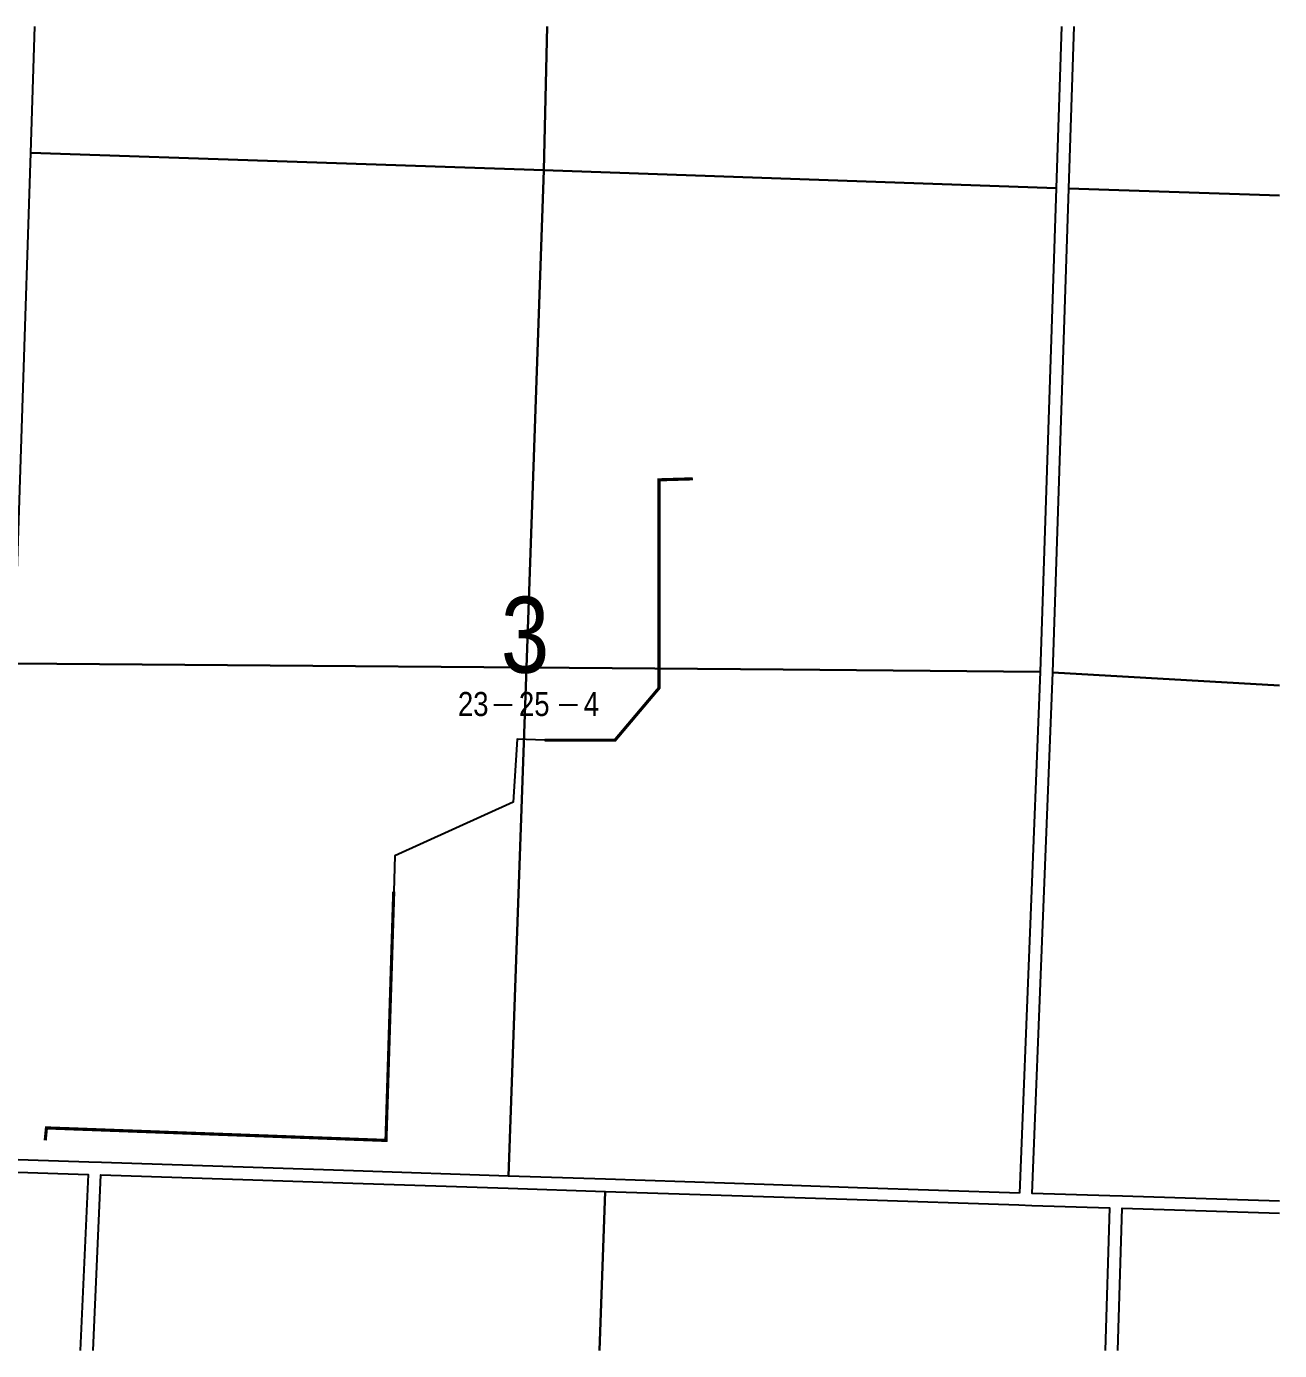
# Model space of a CAD drawing. Extents: x 403018 to 417191, y 6033193 to 6042673.
# Drawn here: x 412871 to 414851, y 6033477 to 6035570 of the extents above; entities that cross this region are included whole.
import ezdxf
from ezdxf.enums import TextEntityAlignment as Align

# ---------------------------------------------------------------- set-up
doc = ezdxf.new("R2010")
doc.units = 0
doc.header["$LTSCALE"] = 5
for name, color, linetype in [('DRILL-T', 8, 'Continuous'), ('P-PROPOSED', 10, 'Continuous'), ('ROUTE-MAP-ROUTE', 90, 'Continuous'), ('T-WATER', 160, 'Continuous')]:
    doc.layers.add(name, color=color, linetype=linetype)
doc.styles.add('80L', font='ARIALN.TTF', dxfattribs={"height": 10})
doc.styles.add('SIMPLEX', font='ARIALN.TTF')

msp = doc.modelspace()

# ---------------------------------------------------------------- linework, layer by layer
at = {"layer": 'DRILL-T'}
for p, q in [((413638.652, 6034497.204), (413609.826, 6034497.204)), ((413741.798, 6034497.204), (413712.972, 6034497.204))]:
    msp.add_line(p, q, dxfattribs=at)
for points in [[(413693.852, 6035570.016), (413688.428, 6035342.794), (413283.071, 6035356.421), (412877.712, 6035370.048), (412884.412, 6035570.016)], [(414506.585, 6035570.016), (414498.252, 6035314.353), (414093.341, 6035328.573), (413688.428, 6035342.794), (413693.852, 6035570.016)], [(414851.31, 6035302.989), (414518.355, 6035313.706), (414526.709, 6035570.016)], [(414851.31, 6034528.566), (414493.219, 6034548.983), (414505.787, 6034931.345), (414518.355, 6035313.706), (414851.31, 6035302.989)], [(414851.31, 6033713.151), (414603.108, 6033720.865), (414583.004, 6033721.49), (414460.424, 6033725.3), (414476.821, 6034137.141), (414493.219, 6034548.983), (414851.31, 6034528.566)], [(412546.538, 6033768.734), (412568.727, 6033768.035), (412804.657, 6033760.601), (412824.759, 6033759.967), (412968.404, 6033755.439), (412955.99, 6033477.121)], [(412976.123, 6033477.121), (412988.507, 6033754.782), (413228.504, 6033746.934), (413386.979, 6033741.752), (413632.242, 6033733.732), (413785.448, 6033728.722), (413776.786, 6033477.121)], [(413776.786, 6033477.121), (413785.448, 6033728.722), (414035.908, 6033720.489), (414183.94, 6033715.623), (414439.575, 6033707.221), (414459.677, 6033706.56), (414582.431, 6033702.525), (414575.611, 6033477.121)], [(414595.734, 6033477.121), (414602.534, 6033701.903), (414851.31, 6033694.204)]]:
    msp.add_lwpolyline(points, dxfattribs=at)
for points in [[(413688.428, 6035342.794), (413674.703, 6034949.726), (413660.978, 6034556.659), (413256.301, 6034559.913), (412851.623, 6034563.168), (412864.666, 6034966.608), (412877.712, 6035370.048), (413283.071, 6035356.421), (413688.428, 6035342.794)], [(414498.252, 6035314.353), (414485.694, 6034932.241), (414473.135, 6034550.128), (414067.057, 6034553.394), (413660.978, 6034556.659), (413674.703, 6034949.726), (413688.428, 6035342.794), (414093.341, 6035328.573), (414498.252, 6035314.353)], [(413632.913, 6033752.967), (413387.744, 6033761.091), (413229.168, 6033766.345), (412989.377, 6033774.289), (412969.275, 6033774.955), (412825.42, 6033779.721), (412838.521, 6034171.445), (412851.623, 6034563.168), (413256.301, 6034559.913), (413660.978, 6034556.659), (413646.945, 6034154.814), (413632.913, 6033752.967)], [(414440.319, 6033725.925), (414184.55, 6033734.491), (414036.617, 6033739.447), (413786.107, 6033747.837), (413632.913, 6033752.967), (413646.945, 6034154.814), (413660.978, 6034556.659), (414067.057, 6034553.394), (414473.135, 6034550.128), (414456.727, 6034138.027), (414440.319, 6033725.925)]]:
    msp.add_lwpolyline(points, close=True, dxfattribs=at)
at = {"layer": 'P-PROPOSED', "flags": 128}
msp.add_lwpolyline([(413689.756, 6034441.993), (413646.357, 6034443.508), (413640.379, 6034343.678), (413453.405, 6034259.118), (413451.399, 6034202.605)], dxfattribs=at)
at = {"layer": 'ROUTE-MAP-ROUTE', "const_width": 5, "flags": 128}
msp.add_lwpolyline([(413451.399, 6034202.605), (413439.121, 6033809.219), (412902.553, 6033828.996), (412900.573, 6033809.219)], dxfattribs=at)
at = {"layer": 'T-WATER', "const_width": 5, "flags": 128}
msp.add_lwpolyline([(413689.756, 6034441.993), (413801.183, 6034441.993), (413870.535, 6034524.125), (413870.535, 6034853.418), (413924.125, 6034854.994)], dxfattribs=at)

# ---------------------------------------------------------------- texts
at = {"layer": 'DRILL-T', "style": 'SIMPLEX'}
msp.add_text('3', height=120, dxfattribs=at).set_placement((413658.981, 6034608.524), align=Align.MIDDLE)
at = {"layer": 'DRILL-T', "style": '80L'}
msp.add_text('23', height=38, dxfattribs=at).set_placement((413601.244, 6034499.051), align=Align.MIDDLE_RIGHT)
msp.add_text('25', height=38, dxfattribs=at).set_placement((413673.469, 6034499.051), align=Align.MIDDLE_CENTER)
msp.add_text('4', height=38, dxfattribs=at).set_placement((413751.652, 6034499.051), align=Align.MIDDLE_LEFT)

doc.saveas('drawing.dxf')
